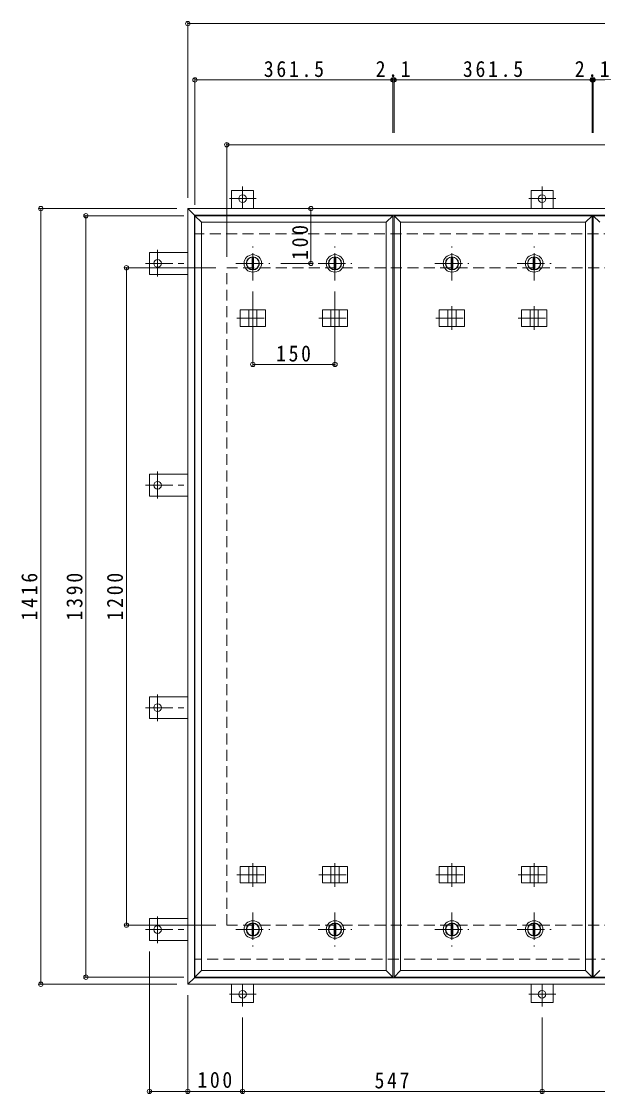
# Model space of a CAD drawing. Units: millimetres at full size, sheet at 1:10. Extents: x -2686 to 2781, y -1962 to 1908.
# Drawn here: x -2686 to -1634, y -427 to 1531 of the extents above; entities that cross this region are included whole.
import ezdxf

# ---------------------------------------------------------------- set-up
doc = ezdxf.new("R2010")
doc.units = ezdxf.units.MM
doc.header["$LTSCALE"] = 10
doc.header["$PDMODE"] = 32
doc.header["$PDSIZE"] = 8
doc.linetypes.add('CHAIN1', pattern=[8, 5, -1, 1, -1])
doc.linetypes.add('DASHED2', pattern=[3, 2, -1])
for name, color, linetype, lineweight in [('0-1_躯体', 2, 'DASHED2', 9), ('0-2_仕上', 4, 'Continuous', 9), ('0-3_建具', 4, 'Continuous', 9), ('0-C', 2, 'Continuous', 9), ('0-E', 3, 'Continuous', 9), ('0-F', 7, 'Continuous', 9)]:
    doc.layers.add(name, color=color, linetype=linetype, lineweight=lineweight)
doc.styles.add('ＭＳ ゴシック', font='')
doc.styles.get('ＭＳ ゴシック').set_extended_font_data('MS Gothic')

msp = doc.modelspace()

# ---------------------------------------------------------------- linework, layer by layer
at = {"layer": '0-1_躯体'}
for p, q in [((-552.35, 1142.92), (-2370.35, 1142.92)), ((-2311.35, 1080.92), (-611.35, 1080.92)), ((-2311.35, -119.08), (-2311.35, 1080.92)), ((-2311.35, -119.08), (-611.35, -119.08)), ((-916.97, -181.08), (-2370.35, -181.08))]:
    msp.add_line(p, q, dxfattribs=at)
at = {"layer": '0-2_仕上'}
for p, q in [((-2369.35, -214.08), (-2369.35, 1175.92)), ((-2007.85, -214.08), (-2007.85, 1175.92)), ((-2005.72, -214.08), (-2005.72, 1175.92)), ((-1644.22, -214.08), (-1644.22, 1175.92)), ((-1642.1, -214.08), (-1642.1, 1175.92)), ((-2357.35, -202.08), (-2357.35, 1163.92)), ((-2019.85, -202.08), (-2019.85, 1163.92)), ((-1993.72, -202.08), (-1993.72, 1163.92)), ((-1656.22, -202.08), (-1656.22, 1163.92))]:
    msp.add_line(p, q, dxfattribs=at)
for points in [[(-2357.35, 1163.92), (-2369.35, 1175.92), (-2007.85, 1175.92)], [(-2357.35, 1163.92), (-2019.85, 1163.92), (-2007.85, 1175.92)], [(-1993.72, 1163.92), (-2005.72, 1175.92), (-1644.22, 1175.92)], [(-1993.72, 1163.92), (-1656.22, 1163.92), (-1644.22, 1175.92)], [(-1630.1, 1163.92), (-1642.1, 1175.92), (-1280.6, 1175.92)], [(-2357.35, -202.08), (-2369.35, -214.08), (-2007.85, -214.08)], [(-2357.35, -202.08), (-2019.85, -202.08), (-2007.85, -214.08)], [(-1993.72, -202.08), (-2005.72, -214.08), (-1644.22, -214.08)], [(-1993.72, -202.08), (-1656.22, -202.08), (-1644.22, -214.08)], [(-1630.1, -202.08), (-1642.1, -214.08), (-1280.6, -214.08)]]:
    msp.add_lwpolyline(points, dxfattribs=at)
at = {"layer": '0-3_建具', "color": 2}
for p, q in [((-2382.35, 1188.92), (-2370.35, 1176.92)), ((-540.35, 1188.92), (-2382.35, 1188.92)), ((-2382.35, -227.08), (-2382.35, 1188.92)), ((-552.35, 1176.92), (-2370.35, 1176.92)), ((-2370.35, -215.08), (-2370.35, 1176.92)), ((-2382.35, -227.08), (-2370.35, -215.08)), ((-552.35, -215.08), (-2370.35, -215.08)), ((-540.35, -227.08), (-2382.35, -227.08))]:
    msp.add_line(p, q, dxfattribs=at)
at = {"layer": '0-3_建具'}
for p, q in [((-2286.69, 1003.92), (-2240.51, 1003.92)), ((-2286.69, 1003.92), (-2286.69, 973.92)), ((-2271.1, 1003.92), (-2271.1, 973.92)), ((-2256.1, 1003.92), (-2256.1, 973.92)), ((-2240.51, 1003.92), (-2240.51, 973.92)), ((-2136.69, 1003.92), (-2090.51, 1003.92)), ((-2136.69, 1003.92), (-2136.69, 973.92)), ((-2121.1, 1003.92), (-2121.1, 973.92)), ((-2106.1, 1003.92), (-2106.1, 973.92)), ((-2090.51, 1003.92), (-2090.51, 973.92)), ((-1923.06, 1003.92), (-1876.88, 1003.92)), ((-1923.06, 1003.92), (-1923.06, 973.92)), ((-1907.47, 1003.92), (-1907.47, 973.92)), ((-1892.47, 1003.92), (-1892.47, 973.92)), ((-1876.88, 1003.92), (-1876.88, 973.92)), ((-1773.06, 1003.92), (-1726.88, 1003.92)), ((-1773.06, 1003.92), (-1773.06, 973.92)), ((-1757.47, 1003.92), (-1757.47, 973.92)), ((-1742.47, 1003.92), (-1742.47, 973.92)), ((-1726.88, 1003.92), (-1726.88, 973.92)), ((-2286.69, 973.92), (-2240.51, 973.92)), ((-2136.69, 973.92), (-2090.51, 973.92)), ((-1923.06, 973.92), (-1876.88, 973.92)), ((-1773.06, 973.92), (-1726.88, 973.92)), ((-2286.69, -12.08), (-2240.51, -12.08)), ((-2286.69, -42.08), (-2286.69, -12.08)), ((-2271.1, -42.08), (-2271.1, -12.08)), ((-2256.1, -42.08), (-2256.1, -12.08)), ((-2240.51, -42.08), (-2240.51, -12.08)), ((-2136.69, -12.08), (-2090.51, -12.08)), ((-2136.69, -42.08), (-2136.69, -12.08)), ((-2121.1, -42.08), (-2121.1, -12.08)), ((-2106.1, -42.08), (-2106.1, -12.08)), ((-2090.51, -42.08), (-2090.51, -12.08)), ((-1923.06, -12.08), (-1876.88, -12.08)), ((-1923.06, -42.08), (-1923.06, -12.08)), ((-1907.47, -42.08), (-1907.47, -12.08)), ((-1892.47, -42.08), (-1892.47, -12.08)), ((-1876.88, -42.08), (-1876.88, -12.08)), ((-1773.06, -12.08), (-1726.88, -12.08)), ((-1773.06, -42.08), (-1773.06, -12.08)), ((-1757.47, -42.08), (-1757.47, -12.08)), ((-1742.47, -42.08), (-1742.47, -12.08)), ((-1726.88, -42.08), (-1726.88, -12.08)), ((-2286.69, -42.08), (-2240.51, -42.08)), ((-2136.69, -42.08), (-2090.51, -42.08)), ((-1923.06, -42.08), (-1876.88, -42.08)), ((-1773.06, -42.08), (-1726.88, -42.08))]:
    msp.add_line(p, q, dxfattribs=at)
at = {"layer": '0-3_建具', "linetype": 'CHAIN1'}
for p, q in [((-2263.6, 1011.04), (-2263.6, 967.8)), ((-2113.6, 1011.04), (-2113.6, 967.8)), ((-1899.97, 1011.04), (-1899.97, 967.8)), ((-1749.97, 1011.04), (-1749.97, 967.8)), ((-2293.01, 988.92), (-2234.19, 988.92)), ((-2143.01, 988.92), (-2084.19, 988.92)), ((-1929.38, 988.92), (-1870.56, 988.92)), ((-1779.38, 988.92), (-1720.56, 988.92)), ((-2263.6, -49.19), (-2263.6, -5.96)), ((-2113.6, -49.19), (-2113.6, -5.96)), ((-1899.97, -49.19), (-1899.97, -5.96)), ((-1749.97, -49.19), (-1749.97, -5.96)), ((-2293.01, -27.08), (-2234.19, -27.08)), ((-2143.01, -27.08), (-2084.19, -27.08)), ((-1929.38, -27.08), (-1870.56, -27.08)), ((-1779.38, -27.08), (-1720.56, -27.08))]:
    msp.add_line(p, q, dxfattribs=at)
at = {"layer": '0-C', "linetype": 'CHAIN1'}
for p, q in [((-2263.6, 1057.92), (-2263.6, 1119.92)), ((-2113.6, 1057.92), (-2113.6, 1119.92)), ((-1899.97, 1057.92), (-1899.97, 1119.92)), ((-1749.97, 1057.92), (-1749.97, 1119.92)), ((-2294.6, 1088.92), (-2232.6, 1088.92)), ((-2144.6, 1088.92), (-2082.6, 1088.92)), ((-1930.97, 1088.92), (-1868.97, 1088.92)), ((-1780.97, 1088.92), (-1718.97, 1088.92)), ((-2263.6, -96.08), (-2263.6, -158.08)), ((-2113.6, -96.08), (-2113.6, -158.08)), ((-1899.97, -96.08), (-1899.97, -158.08)), ((-1749.97, -96.08), (-1749.97, -158.08)), ((-2294.6, -127.08), (-2232.6, -127.08)), ((-2144.6, -127.08), (-2082.6, -127.08)), ((-1930.97, -127.08), (-1868.97, -127.08)), ((-1780.97, -127.08), (-1718.97, -127.08))]:
    msp.add_line(p, q, dxfattribs=at)
at = {"layer": '0-C'}
for p, q in [((-2265.1, 1100.33), (-2265.1, 1077.52)), ((-2262.1, 1100.33), (-2262.1, 1077.52)), ((-2115.1, 1100.33), (-2115.1, 1077.52)), ((-2112.1, 1100.33), (-2112.1, 1077.52)), ((-1901.47, 1100.33), (-1901.47, 1077.52)), ((-1898.47, 1100.33), (-1898.47, 1077.52)), ((-1751.47, 1100.33), (-1751.47, 1077.52)), ((-1748.47, 1100.33), (-1748.47, 1077.52)), ((-2265.1, -138.48), (-2265.1, -115.67)), ((-2262.1, -138.48), (-2262.1, -115.67)), ((-2115.1, -138.48), (-2115.1, -115.67)), ((-2112.1, -138.48), (-2112.1, -115.67)), ((-1901.47, -138.48), (-1901.47, -115.67)), ((-1898.47, -138.48), (-1898.47, -115.67)), ((-1751.47, -138.48), (-1751.47, -115.67)), ((-1748.47, -138.48), (-1748.47, -115.67))]:
    msp.add_line(p, q, dxfattribs=at)
for centre, radius in [((-2263.6, 1088.92), 16), ((-2263.6, 1088.92), 12), ((-2263.6, 1088.92), 11.5), ((-2113.6, 1088.92), 16), ((-2113.6, 1088.92), 12), ((-2113.6, 1088.92), 11.5), ((-1899.97, 1088.92), 16), ((-1899.97, 1088.92), 12), ((-1899.97, 1088.92), 11.5), ((-1749.97, 1088.92), 16), ((-1749.97, 1088.92), 12), ((-1749.97, 1088.92), 11.5), ((-2263.6, -127.08), 16), ((-2263.6, -127.08), 12), ((-2263.6, -127.08), 11.5), ((-2113.6, -127.08), 16), ((-2113.6, -127.08), 12), ((-2113.6, -127.08), 11.5), ((-1899.97, -127.08), 16), ((-1899.97, -127.08), 12), ((-1899.97, -127.08), 11.5), ((-1749.97, -127.08), 16), ((-1749.97, -127.08), 12), ((-1749.97, -127.08), 11.5)]:
    msp.add_circle(centre, radius, dxfattribs=at)
at = {"layer": '0-E'}
for p, q in [((-2302.35, 1188.92), (-2302.35, 1222.12)), ((-2262.35, 1222.12), (-2302.35, 1222.12)), ((-2262.35, 1188.92), (-2262.35, 1222.12)), ((-1715.35, 1222.12), (-1755.35, 1222.12)), ((-1755.35, 1188.92), (-1755.35, 1222.12)), ((-1715.35, 1188.92), (-1715.35, 1222.12)), ((-2382.35, 1108.92), (-2452.55, 1108.92)), ((-2452.55, 1108.92), (-2452.55, 1068.92)), ((-2382.35, 1068.92), (-2452.55, 1068.92)), ((-2382.35, 703.92), (-2452.55, 703.92)), ((-2452.55, 703.92), (-2452.55, 663.92)), ((-2382.35, 663.92), (-2452.55, 663.92)), ((-2452.55, 257.92), (-2452.55, 297.92)), ((-2382.35, 297.92), (-2452.55, 297.92)), ((-2382.35, 257.92), (-2452.55, 257.92)), ((-2382.35, -107.08), (-2452.55, -107.08)), ((-2452.55, -147.08), (-2452.55, -107.08)), ((-2382.35, -147.08), (-2452.55, -147.08)), ((-2302.35, -227.08), (-2302.35, -260.28)), ((-2262.35, -227.08), (-2262.35, -260.28)), ((-1755.35, -227.08), (-1755.35, -260.28)), ((-1715.35, -227.08), (-1715.35, -260.28)), ((-2262.35, -260.28), (-2302.35, -260.28)), ((-1715.35, -260.28), (-1755.35, -260.28))]:
    msp.add_line(p, q, dxfattribs=at)
at = {"layer": '0-E', "linetype": 'CHAIN1'}
for p, q in [((-2282.35, 1229.28), (-2282.35, 1189.12)), ((-1735.35, 1229.28), (-1735.35, 1189.12)), ((-2257.51, 1207.12), (-2306.39, 1207.12)), ((-1710.51, 1207.12), (-1759.4, 1207.12)), ((-2437.55, 1113.76), (-2437.55, 1064.88)), ((-2459.71, 1088.92), (-2382.35, 1088.92)), ((-2437.55, 708.76), (-2437.55, 659.88)), ((-2459.71, 683.92), (-2382.35, 683.92)), ((-2437.55, 253.08), (-2437.55, 301.97)), ((-2459.71, 277.92), (-2382.35, 277.92)), ((-2437.55, -151.92), (-2437.55, -103.03)), ((-2459.71, -127.08), (-2382.35, -127.08)), ((-2282.35, -267.43), (-2282.35, -227.28)), ((-1735.35, -267.43), (-1735.35, -227.28)), ((-2257.51, -245.28), (-2306.39, -245.28)), ((-1710.51, -245.28), (-1759.39, -245.28))]:
    msp.add_line(p, q, dxfattribs=at)
at = {"layer": '0-E'}
for centre in [(-2282.35, 1207.12), (-1735.35, 1207.12), (-2437.55, 1088.92), (-2437.55, 683.92), (-2437.55, 277.92), (-2437.55, -127.08), (-2282.35, -245.28), (-1735.35, -245.28)]:
    msp.add_circle(centre, 7, dxfattribs=at)
at = {"layer": '0-F'}
for p, q in [((-2382.35, 1529.64), (-2382.35, 1208.92)), ((-2382.35, 1526.64), (-540.35, 1526.64)), ((-2369.35, 1426.84), (-2369.35, 1195.92)), ((-2369.35, 1423.84), (-2007.85, 1423.84)), ((-2007.85, 1426.84), (-2007.85, 1327.17)), ((-2007.85, 1423.84), (-2005.72, 1423.84)), ((-2005.72, 1426.84), (-2005.72, 1327.17)), ((-2005.72, 1423.84), (-1644.22, 1423.84)), ((-1644.22, 1426.84), (-1644.22, 1327.17)), ((-1644.22, 1423.84), (-1642.1, 1423.84)), ((-1642.1, 1426.84), (-1642.1, 1327.17)), ((-1642.1, 1423.84), (-1280.6, 1423.84)), ((-2311.35, 1308.64), (-2311.35, 1100.92)), ((-2311.35, 1305.64), (-611.35, 1305.64)), ((-2653.72, 1188.92), (-2402.35, 1188.92)), ((-2650.72, 1188.92), (-2650.72, -227.08)), ((-2571.4, 1175.92), (-2389.35, 1175.92)), ((-2568.4, -214.08), (-2568.4, 1175.92)), ((-2157.46, 1188.92), (-2157.46, 1088.92)), ((-2497.47, 1080.92), (-2331.35, 1080.92)), ((-2494.47, -119.08), (-2494.47, 1080.92)), ((-2154.46, 1088.92), (-2212.6, 1088.92)), ((-2263.6, 901.49), (-2263.6, 1037.92)), ((-2113.6, 901.49), (-2113.6, 1037.92)), ((-2263.6, 904.49), (-2113.6, 904.49)), ((-2497.47, -119.08), (-2331.35, -119.08)), ((-2452.55, -425.53), (-2452.55, -167.08)), ((-2571.4, -214.08), (-2389.35, -214.08)), ((-2653.72, -227.08), (-2402.35, -227.08)), ((-2382.35, -425.53), (-2382.35, -247.08)), ((-2282.35, -425.53), (-2282.35, -287.43)), ((-1735.35, -425.53), (-1735.35, -287.43)), ((-2452.55, -422.53), (-2382.35, -422.53)), ((-2382.35, -422.53), (-2282.35, -422.53)), ((-2282.35, -422.53), (-1735.35, -422.53)), ((-1735.35, -422.53), (-1187.35, -422.53))]:
    msp.add_line(p, q, dxfattribs=at)
for p in [(-2382.35, 1526.64), (-2369.35, 1423.84), (-2007.85, 1423.84), (-2005.72, 1423.84), (-1644.22, 1423.84), (-1642.1, 1423.84), (-2311.35, 1305.64), (-2650.72, 1188.92), (-2568.4, 1175.92), (-2157.46, 1188.92), (-2494.47, 1080.92), (-2157.46, 1088.92), (-2263.6, 904.49), (-2113.6, 904.49), (-2494.47, -119.08), (-2568.4, -214.08), (-2650.72, -227.08), (-2452.55, -422.53), (-2382.35, -422.53), (-2282.35, -422.53), (-1735.35, -422.53)]:
    msp.add_point(p, dxfattribs=at)

# ---------------------------------------------------------------- texts
at = {"layer": '0-F', "color": 2, "char_height": 29.33, "attachment_point": 7, "style": 'ＭＳ ゴシック'}
for s, insert in [('\\T1.28;\\W0.9;361.5', (-2243.6, 1428.84)), ('\\T1.27;\\W0.9;2.1', (-2039.29, 1428.84)), ('\\T1.28;\\W0.9;361.5', (-1879.97, 1428.84)), ('\\T1.27;\\W0.9;2.1', (-1675.66, 1428.84)), ('\\T1.27;\\W0.9;150', (-2221.1, 909.49)), ('\\T1.27;\\W0.9;100', (-2364.85, -416.53)), ('\\T1.27;\\W0.9;547', (-2041.35, -417.53))]:
    msp.add_mtext(s, dxfattribs=dict(at, insert=insert))
at = {"layer": '0-F', "color": 2, "char_height": 29.33, "attachment_point": 7, "rotation": 90, "style": 'ＭＳ ゴシック'}
for s, insert in [('\\T1.27;\\W0.9;100', (-2162.46, 1095.44)), ('\\T1.28;\\W0.9;1416', (-2656.72, 437.17)), ('\\T1.28;\\W0.9;1390', (-2574.4, 437.17)), ('\\T1.28;\\W0.9;1200', (-2500.47, 437.17))]:
    msp.add_mtext(s, dxfattribs=dict(at, insert=insert))

doc.saveas('drawing.dxf')
